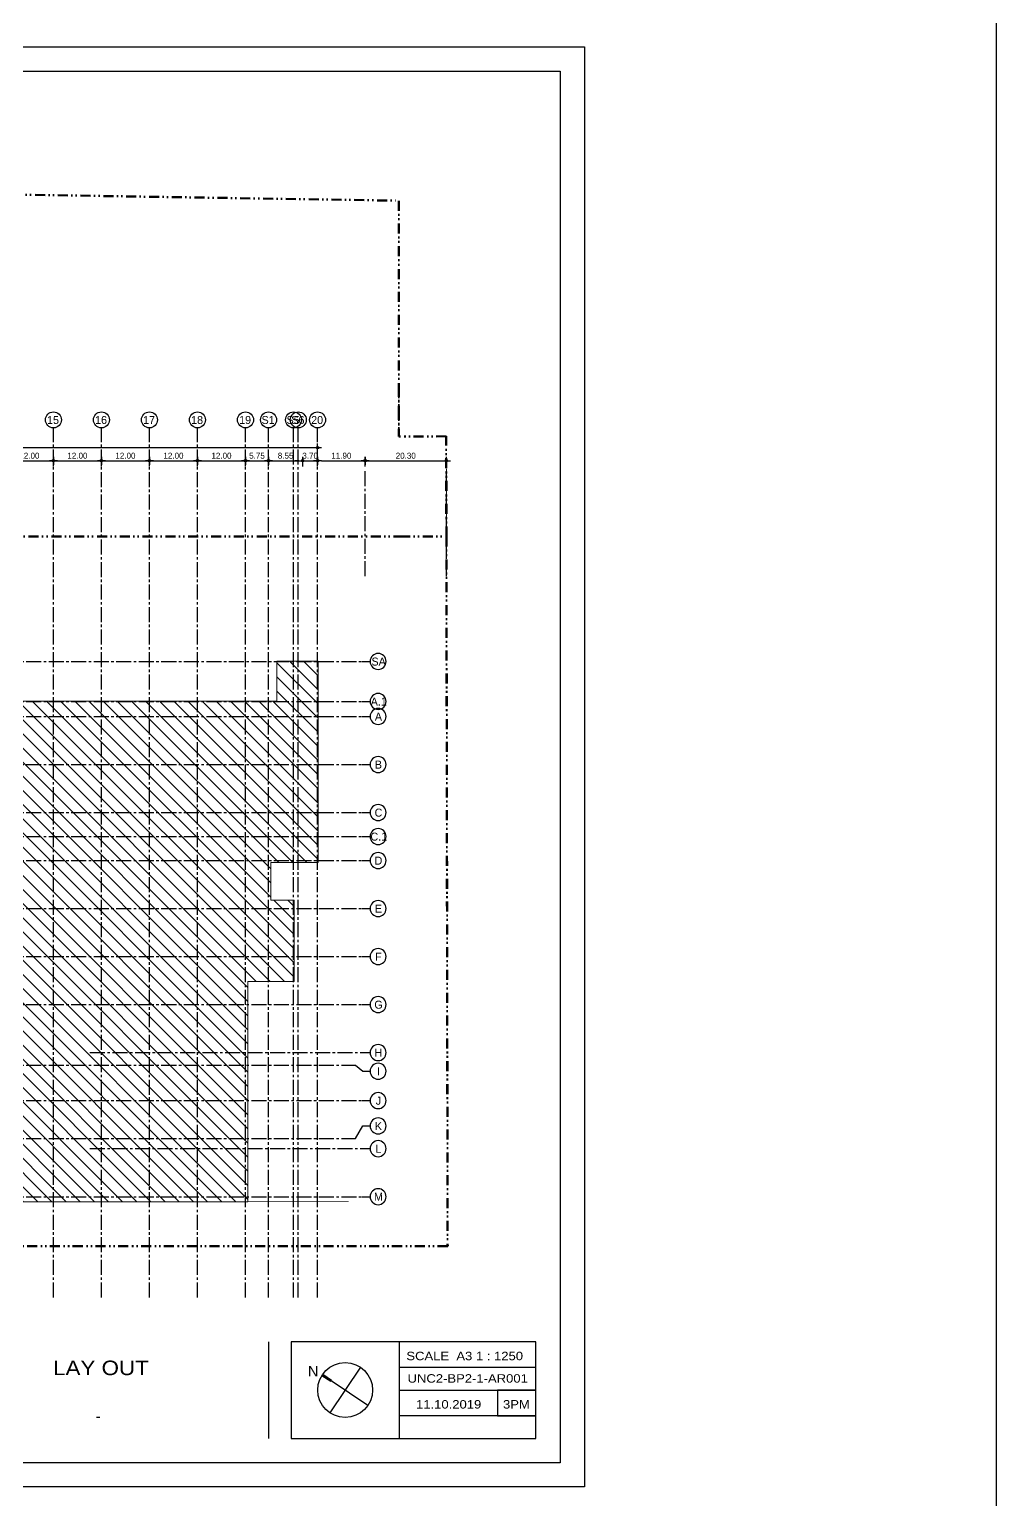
# Model space of a CAD drawing. Extents: x 692141 to 693595, y 1492301 to 1494225.
# Drawn here: x 692636.9 to 692878.6, y 1493667.7 to 1494035.1 of the extents above; entities that cross this region are included whole.
import ezdxf
from ezdxf.enums import TextEntityAlignment as Align

# ---------------------------------------------------------------- set-up
doc = ezdxf.new("R2010")
doc.units = 0
doc.header["$MEASUREMENT"] = 0
for name, pattern in [('Center 1_4_', [6746.875, 3175, -1190.625, 1190.625, -1190.625]), ('CENTER2', [1.125, 0.75, -0.125, 0.125, -0.125]), ('Dash dot dot 2', [5500, 2500, -1000, 0, -1000, 0, -1000]), ('HIDDEN', [0.375, 0.25, -0.125])]:
    doc.linetypes.add(name, pattern=pattern)
for name, color, linetype in [('A-COLUMN', 3, 'Continuous'), ('A-dimension', 1, 'Continuous'), ('AREA', 8, 'Continuous'), ('Arrow dim', 2, 'Continuous'), ('Arrow dim2', 1, 'Continuous'), ('det1', 2, 'Continuous'), ('Grid', 8, 'CENTER2'), ('HATCH', 8, 'Continuous'), ('R', 12, 'Continuous'), ('SYM', 7, 'Continuous'), ('TEX-THAI', 7, 'Continuous')]:
    doc.layers.add(name, color=color, linetype=linetype)
for name, color, linetype, lineweight in [('A-DETL-CNTR', 5, 'Center 1_4_', 5), ('C-PROP-LINE', 91, 'Dash dot dot 2', 35), ('S-GRID', 1, 'Continuous', 5), ('S-GRID-IDEN', 1, 'Continuous', 25)]:
    doc.layers.add(name, color=color, linetype=linetype, lineweight=lineweight)
doc.styles.add('ARIAL', font='arial.ttf')
doc.styles.add('Browallia New', font='Browallia New.ttf', dxfattribs={"height": 2000})
doc.styles.add('MASTER', font='CordiaUPC.ttf')
doc.styles.add('SU', font='micross.ttf')
doc.dimstyles.new('1000-CC', dxfattribs={"dimtxt": 1.5, "dimasz": 1, "dimexe": 1, "dimexo": 1, "dimgap": 0.5, "dimtad": 1, "dimzin": 0, "dimdsep": 46, "dimtxsty": 'MASTER', "dimblk": 'J-01', "dimcen": 0.09, "dimdle": 1, "dimclrd": 1, "dimclre": 8, "dimclrt": 3, "dimadec": 0, "dimazin": 0, "dimtfac": 1, "dimtix": 1, "dimtmove": 2, "dimatfit": 3, "dimldrblk": 'DOT', "dimfxl": 1, "dimtolj": 1, "dimtzin": 0, "dimarcsym": 0})

# ---------------------------------------------------------------- blocks, each defined once
blk = doc.blocks.new('Family - ___-1498953-750_00_PROPERTY LAYOUT')
at = {"layer": 'C-PROP-LINE', "lineweight": 100}
for p, q in [((-422103, -400), (-422281, 90012)), ((-422281, 90012), (-12191, 83545)), ((-12191, 83545), (-12191, 24596)), ((-349, 24662), (-12191, 24596)), ((-306, -400), (-349, 24662)), ((-421755, -177700), (-422103, -400)), ((-306, -400), (0, -177700)), ((-279400, -177700), (-421755, -177700)), ((0, -177700), (-279400, -177700))]:
    blk.add_line(p, q, dxfattribs=at)
blk = doc.blocks.new('A$C45E11594')
at = {"layer": 'R'}
blk.add_hatch(color=256, dxfattribs=at).paths.add_polyline_path([(-0.9, 6.22), (-1.39, 6.13), (-2.09, 9.94, -0.012348), (-1.6, 10.03)])
at = {"layer": 'SYM', "color": 7}
for p, q in [((-2.09, 9.95), (-1.39, 6.13)), ((-1.6, 10.04), (-0.9, 6.22)), ((-0.9, 6.22), (-1.39, 6.13))]:
    blk.add_line(p, q, dxfattribs=at)
at = {"layer": 'SYM', "color": 1}
for p, q in [((-1.14, 6.18), (1.85, -9.99)), ((9.99, 1.85), (-9.99, -1.85))]:
    blk.add_line(p, q, dxfattribs=at)
blk.add_circle((0, 0), 10.16, dxfattribs=at)
blk = doc.blocks.new('Family - ___-1498787-500_00_LAYOUT')
at = {"layer": 'C-PROP-LINE', "lineweight": 50}
for p, q in [((-12191, 37013), (-12191, 24596)), ((-349, 24662), (-12191, 24596)), ((-306, -400), (-349, 24662)), ((-279400, -400), (-308035, -400)), ((-279400, -400), (-201600, -400)), ((-201600, -400), (-11869, -400)), ((-11869, -400), (-306, -400))]:
    blk.add_line(p, q, dxfattribs=at)
blk = doc.blocks.new('Family - ___-1498953-500_00_LAYOUT')
at = {"layer": 'C-PROP-LINE', "lineweight": 50}
for p, q in [((-12191, 37013), (-12191, 24596)), ((-349, 24662), (-12191, 24596)), ((-306, -400), (-349, 24662)), ((-306, -400), (0, -177700)), ((-279400, -177700), (-308035, -177700)), ((0, -177700), (-279400, -177700))]:
    blk.add_line(p, q, dxfattribs=at)
blk = doc.blocks.new('Grid - INFRA-AR_Grid Head-309054-500_00_LAYOUT')
at = {"layer": 'S-GRID-IDEN'}
blk.add_circle((0, 0), 4, dxfattribs=at)
blk = doc.blocks.new('J-01')
at = {"layer": 'Arrow dim'}
blk.add_circle((0, 0), 0.3, dxfattribs=at)
at = {"layer": 'Arrow dim2'}
for p, q in [((-1, 0), (1, 0)), ((0, -1), (0, 1))]:
    blk.add_line(p, q, dxfattribs=at)
blk = doc.blocks.new('*D51')
at = {"layer": 'A-dimension', "color": 8, "lineweight": -2, "transparency": 16777216}
for p, q in [((692630.93, 1493925.94), (692630.93, 1493928.34)), ((692642.93, 1493925.94), (692642.93, 1493928.34))]:
    blk.add_line(p, q, dxfattribs=at)
at = {"layer": 'A-dimension', "color": 1, "lineweight": -2, "transparency": 16777216}
blk.add_line((692631.93, 1493927.34), (692641.93, 1493927.34), dxfattribs=at)
at = {"layer": 'Defpoints', "color": 0, "transparency": 16777216}
for p in [(692642.93, 1493927.34), (692630.93, 1493924.94), (692642.93, 1493924.94)]:
    blk.add_point(p, dxfattribs=at)
at = {"layer": 'A-dimension', "color": 1, "lineweight": -2, "transparency": 16777216, "rotation": 180}
blk.add_blockref('J-01', (692630.93, 1493927.34), dxfattribs=at)
at = {"layer": 'A-dimension', "color": 1, "lineweight": -2, "transparency": 16777216}
blk.add_blockref('J-01', (692642.93, 1493927.34), dxfattribs=at)
at = {"layer": 'A-dimension', "color": 3, "transparency": 16777216, "insert": (692636.93, 1493928.6), "char_height": 1.5, "width": 15.2698, "attachment_point": 5, "style": 'MASTER'}
blk.add_mtext('\\A1;12.00', dxfattribs=at)
blk = doc.blocks.new('_Dot')
at = {"color": 0, "linetype": 'ByBlock', "lineweight": -2}
blk.add_line((-0.5, 0), (-1, 0), dxfattribs=at)
at = {"color": 0, "linetype": 'ByBlock', "const_width": 0.5}
blk.add_lwpolyline([(-0.25, 0, 1), (0.25, 0, 1)], format="xyb", close=True, dxfattribs=at)
blk = doc.blocks.new('*D52')
at = {"layer": 'A-dimension', "color": 8, "lineweight": -2, "transparency": 16777216}
for p, q in [((692642.93, 1493925.94), (692642.93, 1493928.34)), ((692654.93, 1493925.94), (692654.93, 1493928.34))]:
    blk.add_line(p, q, dxfattribs=at)
at = {"layer": 'A-dimension', "color": 1, "lineweight": -2, "transparency": 16777216}
blk.add_line((692643.93, 1493927.34), (692653.93, 1493927.34), dxfattribs=at)
at = {"layer": 'Defpoints', "color": 0, "transparency": 16777216}
for p in [(692654.93, 1493927.34), (692642.93, 1493924.94), (692654.93, 1493924.94)]:
    blk.add_point(p, dxfattribs=at)
at = {"layer": 'A-dimension', "color": 1, "lineweight": -2, "transparency": 16777216, "rotation": 180}
blk.add_blockref('J-01', (692642.93, 1493927.34), dxfattribs=at)
at = {"layer": 'A-dimension', "color": 1, "lineweight": -2, "transparency": 16777216}
blk.add_blockref('J-01', (692654.93, 1493927.34), dxfattribs=at)
at = {"layer": 'A-dimension', "color": 3, "transparency": 16777216, "insert": (692648.93, 1493928.6), "char_height": 1.5, "width": 15.2698, "attachment_point": 5, "style": 'MASTER'}
blk.add_mtext('\\A1;12.00', dxfattribs=at)
blk = doc.blocks.new('*D53')
at = {"layer": 'A-dimension', "color": 8, "lineweight": -2, "transparency": 16777216}
for p, q in [((692654.93, 1493925.94), (692654.93, 1493928.34)), ((692666.93, 1493925.94), (692666.93, 1493928.34))]:
    blk.add_line(p, q, dxfattribs=at)
at = {"layer": 'A-dimension', "color": 1, "lineweight": -2, "transparency": 16777216}
blk.add_line((692655.93, 1493927.34), (692665.93, 1493927.34), dxfattribs=at)
at = {"layer": 'Defpoints', "color": 0, "transparency": 16777216}
for p in [(692666.93, 1493927.34), (692654.93, 1493924.94), (692666.93, 1493924.94)]:
    blk.add_point(p, dxfattribs=at)
at = {"layer": 'A-dimension', "color": 1, "lineweight": -2, "transparency": 16777216, "rotation": 180}
blk.add_blockref('J-01', (692654.93, 1493927.34), dxfattribs=at)
at = {"layer": 'A-dimension', "color": 1, "lineweight": -2, "transparency": 16777216}
blk.add_blockref('J-01', (692666.93, 1493927.34), dxfattribs=at)
at = {"layer": 'A-dimension', "color": 3, "transparency": 16777216, "insert": (692660.93, 1493928.6), "char_height": 1.5, "width": 15.2698, "attachment_point": 5, "style": 'MASTER'}
blk.add_mtext('\\A1;12.00', dxfattribs=at)
blk = doc.blocks.new('*D54')
at = {"layer": 'A-dimension', "color": 8, "lineweight": -2, "transparency": 16777216}
for p, q in [((692666.93, 1493925.94), (692666.93, 1493928.34)), ((692678.93, 1493925.94), (692678.93, 1493928.34))]:
    blk.add_line(p, q, dxfattribs=at)
at = {"layer": 'A-dimension', "color": 1, "lineweight": -2, "transparency": 16777216}
blk.add_line((692667.93, 1493927.34), (692677.93, 1493927.34), dxfattribs=at)
at = {"layer": 'Defpoints', "color": 0, "transparency": 16777216}
for p in [(692678.93, 1493927.34), (692666.93, 1493924.94), (692678.93, 1493924.94)]:
    blk.add_point(p, dxfattribs=at)
at = {"layer": 'A-dimension', "color": 1, "lineweight": -2, "transparency": 16777216, "rotation": 180}
blk.add_blockref('J-01', (692666.93, 1493927.34), dxfattribs=at)
at = {"layer": 'A-dimension', "color": 1, "lineweight": -2, "transparency": 16777216}
blk.add_blockref('J-01', (692678.93, 1493927.34), dxfattribs=at)
at = {"layer": 'A-dimension', "color": 3, "transparency": 16777216, "insert": (692672.93, 1493928.6), "char_height": 1.5, "width": 15.2698, "attachment_point": 5, "style": 'MASTER'}
blk.add_mtext('\\A1;12.00', dxfattribs=at)
blk = doc.blocks.new('*D55')
at = {"layer": 'A-dimension', "color": 8, "lineweight": -2, "transparency": 16777216}
for p, q in [((692678.93, 1493925.94), (692678.93, 1493928.34)), ((692690.93, 1493925.94), (692690.93, 1493928.34))]:
    blk.add_line(p, q, dxfattribs=at)
at = {"layer": 'A-dimension', "color": 1, "lineweight": -2, "transparency": 16777216}
blk.add_line((692679.93, 1493927.34), (692689.93, 1493927.34), dxfattribs=at)
at = {"layer": 'Defpoints', "color": 0, "transparency": 16777216}
for p in [(692690.93, 1493927.34), (692678.93, 1493924.94), (692690.93, 1493924.94)]:
    blk.add_point(p, dxfattribs=at)
at = {"layer": 'A-dimension', "color": 1, "lineweight": -2, "transparency": 16777216, "rotation": 180}
blk.add_blockref('J-01', (692678.93, 1493927.34), dxfattribs=at)
at = {"layer": 'A-dimension', "color": 1, "lineweight": -2, "transparency": 16777216}
blk.add_blockref('J-01', (692690.93, 1493927.34), dxfattribs=at)
at = {"layer": 'A-dimension', "color": 3, "transparency": 16777216, "insert": (692684.93, 1493928.6), "char_height": 1.5, "width": 15.2698, "attachment_point": 5, "style": 'MASTER'}
blk.add_mtext('\\A1;12.00', dxfattribs=at)
blk = doc.blocks.new('*D56')
at = {"layer": 'A-dimension', "color": 8, "lineweight": -2, "transparency": 16777216}
for p, q in [((692690.93, 1493925.94), (692690.93, 1493928.34)), ((692696.68, 1493925.94), (692696.68, 1493928.34))]:
    blk.add_line(p, q, dxfattribs=at)
at = {"layer": 'A-dimension', "color": 1, "lineweight": -2, "transparency": 16777216}
blk.add_line((692691.93, 1493927.34), (692695.68, 1493927.34), dxfattribs=at)
at = {"layer": 'Defpoints', "color": 0, "transparency": 16777216}
for p in [(692696.68, 1493927.34), (692690.93, 1493924.94), (692696.68, 1493924.94)]:
    blk.add_point(p, dxfattribs=at)
at = {"layer": 'A-dimension', "color": 1, "lineweight": -2, "transparency": 16777216, "rotation": 180}
blk.add_blockref('J-01', (692690.93, 1493927.34), dxfattribs=at)
at = {"layer": 'A-dimension', "color": 1, "lineweight": -2, "transparency": 16777216}
blk.add_blockref('J-01', (692696.68, 1493927.34), dxfattribs=at)
at = {"layer": 'A-dimension', "color": 3, "transparency": 16777216, "insert": (692693.8, 1493928.6), "char_height": 1.5, "width": 12.2158, "attachment_point": 5, "style": 'MASTER'}
blk.add_mtext('\\A1;5.75', dxfattribs=at)
blk = doc.blocks.new('*D57')
at = {"layer": 'A-dimension', "color": 8, "lineweight": -2, "transparency": 16777216}
for p, q in [((692696.68, 1493925.94), (692696.68, 1493928.34)), ((692705.23, 1493925.94), (692705.23, 1493928.34))]:
    blk.add_line(p, q, dxfattribs=at)
at = {"layer": 'A-dimension', "color": 1, "lineweight": -2, "transparency": 16777216}
blk.add_line((692697.68, 1493927.34), (692704.23, 1493927.34), dxfattribs=at)
at = {"layer": 'Defpoints', "color": 0, "transparency": 16777216}
for p in [(692705.23, 1493927.34), (692696.68, 1493924.94), (692705.23, 1493924.94)]:
    blk.add_point(p, dxfattribs=at)
at = {"layer": 'A-dimension', "color": 1, "lineweight": -2, "transparency": 16777216, "rotation": 180}
blk.add_blockref('J-01', (692696.68, 1493927.34), dxfattribs=at)
at = {"layer": 'A-dimension', "color": 1, "lineweight": -2, "transparency": 16777216}
blk.add_blockref('J-01', (692705.23, 1493927.34), dxfattribs=at)
at = {"layer": 'A-dimension', "color": 3, "transparency": 16777216, "insert": (692700.95, 1493928.6), "char_height": 1.5, "width": 12.2158, "attachment_point": 5, "style": 'MASTER'}
blk.add_mtext('\\A1;8.55', dxfattribs=at)
blk = doc.blocks.new('*D31')
at = {"layer": 'A-dimension', "color": 1, "lineweight": -2, "transparency": 16777216}
for p, q in [((692704.23, 1493927.34), (692703.23, 1493927.34)), ((692705.23, 1493927.34), (692708.93, 1493927.34)), ((692709.93, 1493927.34), (692710.93, 1493927.34))]:
    blk.add_line(p, q, dxfattribs=at)
at = {"layer": 'A-dimension', "color": 8, "lineweight": -2, "transparency": 16777216}
for p, q in [((692705.23, 1493925.94), (692705.23, 1493928.34)), ((692708.93, 1493925.94), (692708.93, 1493928.34))]:
    blk.add_line(p, q, dxfattribs=at)
at = {"layer": 'Defpoints', "color": 0, "transparency": 16777216}
for p in [(692708.93, 1493927.34), (692705.23, 1493924.94), (692708.93, 1493924.94)]:
    blk.add_point(p, dxfattribs=at)
at = {"layer": 'A-dimension', "color": 1, "lineweight": -2, "transparency": 16777216}
blk.add_blockref('J-01', (692705.23, 1493927.34), dxfattribs=at)
at = {"layer": 'A-dimension', "color": 1, "lineweight": -2, "transparency": 16777216, "rotation": 180}
blk.add_blockref('J-01', (692708.93, 1493927.34), dxfattribs=at)
at = {"layer": 'A-dimension', "color": 3, "transparency": 16777216, "insert": (692707.08, 1493928.6), "char_height": 1.5, "width": 12.2158, "attachment_point": 5, "style": 'MASTER'}
blk.add_mtext('\\A1;3.70', dxfattribs=at)
blk = doc.blocks.new('*D32')
at = {"layer": 'A-dimension', "color": 8, "lineweight": -2, "transparency": 16777216}
for p, q in [((692475.58, 1493929.22), (692475.58, 1493931.62)), ((692708.93, 1493929.22), (692708.93, 1493931.62))]:
    blk.add_line(p, q, dxfattribs=at)
at = {"layer": 'A-dimension', "color": 1, "lineweight": -2, "transparency": 16777216}
blk.add_line((692476.58, 1493930.62), (692707.93, 1493930.62), dxfattribs=at)
at = {"layer": 'Defpoints', "color": 0, "transparency": 16777216}
for p in [(692475.58, 1493928.22), (692708.93, 1493930.62), (692708.93, 1493928.22)]:
    blk.add_point(p, dxfattribs=at)
at = {"layer": 'A-dimension', "color": 1, "lineweight": -2, "transparency": 16777216, "rotation": 180}
blk.add_blockref('J-01', (692475.58, 1493930.62), dxfattribs=at)
at = {"layer": 'A-dimension', "color": 1, "lineweight": -2, "transparency": 16777216}
blk.add_blockref('J-01', (692708.93, 1493930.62), dxfattribs=at)
at = {"layer": 'A-dimension', "color": 3, "transparency": 16777216, "insert": (692592.25, 1493931.88), "char_height": 1.5, "width": 18.3237, "attachment_point": 5, "style": 'MASTER'}
blk.add_mtext('\\A1;233.35', dxfattribs=at)
blk = doc.blocks.new('*D34')
at = {"layer": 'A-dimension', "color": 8, "lineweight": -2, "transparency": 16777216}
for p, q in [((692708.93, 1493925.94), (692708.93, 1493928.34)), ((692720.83, 1493925.94), (692720.83, 1493928.34))]:
    blk.add_line(p, q, dxfattribs=at)
at = {"layer": 'A-dimension', "color": 1, "lineweight": -2, "transparency": 16777216}
blk.add_line((692709.93, 1493927.34), (692719.83, 1493927.34), dxfattribs=at)
at = {"layer": 'Defpoints', "color": 0, "transparency": 16777216}
for p in [(692720.83, 1493927.34), (692708.93, 1493924.94), (692720.83, 1493924.94)]:
    blk.add_point(p, dxfattribs=at)
at = {"layer": 'A-dimension', "color": 1, "lineweight": -2, "transparency": 16777216, "rotation": 180}
blk.add_blockref('J-01', (692708.93, 1493927.34), dxfattribs=at)
at = {"layer": 'A-dimension', "color": 1, "lineweight": -2, "transparency": 16777216}
blk.add_blockref('J-01', (692720.83, 1493927.34), dxfattribs=at)
at = {"layer": 'A-dimension', "color": 3, "transparency": 16777216, "insert": (692714.88, 1493928.6), "char_height": 1.5, "width": 15.2698, "attachment_point": 5, "style": 'MASTER'}
blk.add_mtext('\\A1;11.90', dxfattribs=at)
blk = doc.blocks.new('*D35')
at = {"layer": 'A-dimension', "color": 8, "lineweight": -2, "transparency": 16777216}
for p, q in [((692720.83, 1493925.94), (692720.83, 1493928.34)), ((692741.13, 1493925.94), (692741.13, 1493928.34))]:
    blk.add_line(p, q, dxfattribs=at)
at = {"layer": 'A-dimension', "color": 1, "lineweight": -2, "transparency": 16777216}
blk.add_line((692721.83, 1493927.34), (692740.13, 1493927.34), dxfattribs=at)
at = {"layer": 'Defpoints', "color": 0, "transparency": 16777216}
for p in [(692741.13, 1493927.34), (692720.83, 1493924.94), (692741.13, 1493924.94)]:
    blk.add_point(p, dxfattribs=at)
at = {"layer": 'A-dimension', "color": 1, "lineweight": -2, "transparency": 16777216, "rotation": 180}
blk.add_blockref('J-01', (692720.83, 1493927.34), dxfattribs=at)
at = {"layer": 'A-dimension', "color": 1, "lineweight": -2, "transparency": 16777216}
blk.add_blockref('J-01', (692741.13, 1493927.34), dxfattribs=at)
at = {"layer": 'A-dimension', "color": 3, "transparency": 16777216, "insert": (692730.98, 1493928.6), "char_height": 1.5, "width": 15.2698, "attachment_point": 5, "style": 'MASTER'}
blk.add_mtext('\\A1;20.30', dxfattribs=at)
blk = doc.blocks.new('Grid - INFRA-AR_Grid Head-309054-500_05_ROOF PLAN')
at = {"layer": 'S-GRID-IDEN'}
blk.add_circle((0, 0), 4, dxfattribs=at)

msp = doc.modelspace()

# ---------------------------------------------------------------- hatches: boundary and pattern name
at = {"layer": 'HATCH', "transparency": 33554595}
h = msp.add_hatch(dxfattribs=at)
h.set_pattern_fill('ANSI31', color=256, scale=20, angle=90)
h.set_pattern_definition([(135, (700, 0), (-1.767766953, -1.767766953), [])])
h.paths.add_polyline_path([(692474.65, 1493867.294), (692698.8, 1493867.294), (692698.8, 1493877.294), (692709.1, 1493877.294), (692709.1, 1493826.944), (692697.235, 1493826.944), (692697.235, 1493817.544), (692703.1, 1493817.544), (692703.1, 1493797.244), (692691.529, 1493797.244), (692691.529, 1493742.194), (692474.35, 1493742.194), (692474.35, 1493826.994), (692472.45, 1493826.994), (692472.45, 1493839.694), (692474.35, 1493839.694), (692474.35, 1493864.594), (692474.65, 1493864.594)])

# ---------------------------------------------------------------- linework, layer by layer
at = {"color": 8}
for p, q in [((692696.754, 1493683.028), (692696.754, 1493707.205)), ((692729.366, 1493707.205), (692729.366, 1493683.028))]:
    msp.add_line(p, q, dxfattribs=at)
at = {"lineweight": 0, "ltscale": 20, "flags": 128}
msp.add_lwpolyline([(692474.65, 1493867.294), (692698.8, 1493867.294), (692698.8, 1493877.294), (692709.1, 1493877.294), (692709.1, 1493826.944), (692697.235, 1493826.944), (692697.235, 1493817.544), (692703.1, 1493817.544), (692703.1, 1493797.244), (692691.529, 1493797.244), (692691.529, 1493742.194), (692474.35, 1493742.194), (692474.35, 1493826.994), (692472.45, 1493826.994), (692472.45, 1493839.694), (692474.35, 1493839.694), (692474.35, 1493864.594), (692474.65, 1493864.594)], close=True, dxfattribs=at)
at = {"color": 8}
for points in [[(692702.307, 1493683.028), (692763.446, 1493683.028), (692763.446, 1493707.205), (692702.307, 1493707.205)], [(692702.307, 1493707.205), (692702.307, 1493683.028)]]:
    msp.add_lwpolyline(points, dxfattribs=at)
for points in [[(692729.366, 1493695.117), (692763.446, 1493695.117), (692763.446, 1493700.73), (692729.366, 1493700.73)], [(692753.935, 1493688.641), (692763.446, 1493688.641), (692763.446, 1493695.117), (692753.935, 1493695.117)], [(692729.366, 1493683.028), (692763.446, 1493683.028), (692763.446, 1493688.641), (692729.366, 1493688.641)]]:
    msp.add_lwpolyline(points, close=True, dxfattribs=at)
at = {"layer": 'A-COLUMN', "linetype": 'HIDDEN', "const_width": 0.2}
msp.add_lwpolyline([(692296.942, 1493742.194), (692716.67, 1493742.194)], dxfattribs=at)
at = {"layer": 'A-DETL-CNTR'}
msp.add_line((692741.122, 1493908.793), (692741.122, 1493925.296), dxfattribs=at)
at = {"layer": 'AREA'}
msp.add_lwpolyline([(692878.621, 1494169.978), (692140.984, 1494169.978), (692140.984, 1492300.54), (692878.621, 1492300.54)], close=True, dxfattribs=at)
at = {"layer": 'det1', "color": 9}
msp.add_lwpolyline([(692262.64, 1494030.749), (692775.607, 1494030.749), (692775.607, 1493670.912), (692262.64, 1493670.912)], close=True, dxfattribs=at)
at = {"layer": 'det1', "color": 8}
msp.add_lwpolyline([(692769.549, 1493676.97), (692268.698, 1493676.97), (692268.698, 1494024.691), (692769.549, 1494024.691)], close=True, dxfattribs=at)
at = {"layer": 'Grid', "ltscale": 5}
for p, q in [((692642.929, 1493718.283), (692642.929, 1493933.568)), ((692654.929, 1493718.283), (692654.929, 1493933.568)), ((692666.929, 1493718.283), (692666.929, 1493933.568)), ((692678.929, 1493718.283), (692678.929, 1493933.568)), ((692690.929, 1493718.283), (692690.929, 1493933.568)), ((692696.679, 1493718.283), (692696.679, 1493933.568)), ((692702.929, 1493718.283), (692702.929, 1493933.568)), ((692704.129, 1493718.283), (692704.129, 1493933.568)), ((692708.929, 1493718.283), (692708.929, 1493933.568)), ((692720.828, 1493898.494), (692720.828, 1493925.296)), ((692741.126, 1493898.494), (692741.126, 1493925.296)), ((692461.771, 1493877.189), (692720.079, 1493877.189)), ((692461.771, 1493867.189), (692720.079, 1493867.189)), ((692461.771, 1493863.439), (692720.079, 1493863.439)), ((692461.771, 1493851.439), (692720.079, 1493851.439)), ((692461.771, 1493839.439), (692720.079, 1493839.439)), ((692461.771, 1493833.439), (692720.079, 1493833.439)), ((692461.771, 1493827.439), (692720.079, 1493827.439)), ((692461.771, 1493815.439), (692720.079, 1493815.439)), ((692461.771, 1493803.439), (692720.079, 1493803.439)), ((692461.771, 1493791.439), (692720.079, 1493791.439)), ((692652.067, 1493779.439), (692720.079, 1493779.439)), ((692720.079, 1493779.439), (692722.079, 1493779.439)), ((692461.771, 1493776.339), (692716.428, 1493776.339)), ((692716.428, 1493776.339), (692718.428, 1493776.339)), ((692718.428, 1493776.339), (692720.21, 1493774.794)), ((692720.21, 1493774.794), (692722.079, 1493774.794)), ((692461.771, 1493767.439), (692720.079, 1493767.439)), ((692720.079, 1493767.439), (692722.079, 1493767.439)), ((692718.428, 1493757.939), (692720.21, 1493761.114)), ((692720.21, 1493761.114), (692722.079, 1493761.114)), ((692461.771, 1493757.939), (692716.428, 1493757.939)), ((692652.067, 1493755.439), (692720.079, 1493755.439)), ((692716.428, 1493757.939), (692718.428, 1493757.939)), ((692720.079, 1493755.439), (692722.079, 1493755.439)), ((692461.771, 1493743.439), (692720.079, 1493743.439)), ((692720.079, 1493743.439), (692722.079, 1493743.439))]:
    msp.add_line(p, q, dxfattribs=at)
at = {"layer": 'S-GRID', "lineweight": 25}
for p, q in [((692642.929, 1493933.568), (692642.929, 1493935.568)), ((692654.929, 1493933.568), (692654.929, 1493935.568)), ((692666.929, 1493933.568), (692666.929, 1493935.568)), ((692678.929, 1493933.568), (692678.929, 1493935.568)), ((692690.929, 1493933.568), (692690.929, 1493935.568)), ((692696.679, 1493933.568), (692696.679, 1493935.568)), ((692702.929, 1493933.568), (692702.929, 1493935.568)), ((692704.129, 1493933.568), (692704.129, 1493935.568)), ((692708.929, 1493933.568), (692708.929, 1493935.568)), ((692720.079, 1493877.189), (692722.079, 1493877.189)), ((692720.079, 1493867.189), (692722.079, 1493867.189)), ((692720.079, 1493863.439), (692722.079, 1493863.439)), ((692720.079, 1493851.439), (692722.079, 1493851.439)), ((692720.079, 1493839.439), (692722.079, 1493839.439)), ((692720.079, 1493833.439), (692722.079, 1493833.439)), ((692720.079, 1493827.439), (692722.079, 1493827.439)), ((692720.079, 1493815.439), (692722.079, 1493815.439)), ((692720.079, 1493803.439), (692722.079, 1493803.439)), ((692720.079, 1493791.439), (692722.079, 1493791.439))]:
    msp.add_line(p, q, dxfattribs=at)

# ---------------------------------------------------------------- block references
at = {"layer": 'C-PROP-LINE', "lineweight": 100, "xscale": 0.001, "yscale": 0.001, "zscale": 0.001}
msp.add_blockref('Family - ___-1498953-750_00_PROPERTY LAYOUT', (692741.449, 1493908.793), dxfattribs=at)
at = {"layer": 'C-PROP-LINE', "lineweight": 50, "xscale": 0.001, "yscale": 0.001, "zscale": 0.001}
for name in ['Family - ___-1498787-500_00_LAYOUT', 'Family - ___-1498953-500_00_LAYOUT']:
    msp.add_blockref(name, (692741.428, 1493908.793), dxfattribs=at)
at = {"layer": 'S-GRID-IDEN', "xscale": 0.4999999999999995, "yscale": 0.4999999999999995, "zscale": 0.4999999999999995}
for p in [(692642.929, 1493937.568), (692654.929, 1493937.568), (692666.929, 1493937.568), (692678.929, 1493937.568), (692690.929, 1493937.568), (692696.679, 1493937.568), (692702.929, 1493937.568), (692704.129, 1493937.568), (692708.929, 1493937.568)]:
    msp.add_blockref('Grid - INFRA-AR_Grid Head-309054-500_00_LAYOUT', p, dxfattribs=at)
at = {"layer": 'S-GRID-IDEN', "xscale": -0.4999999999999995, "yscale": 0.4999999999999995, "zscale": 0.4999999999999995}
for p, rotation in [((692724.079, 1493877.189), 270), ((692724.079, 1493867.189), 270.0000000000002), ((692724.079, 1493863.439), 270.0000000000002), ((692724.079, 1493851.439), 270.0000000000002), ((692724.079, 1493839.439), 270.0000000000002), ((692724.079, 1493833.439), 270.0000000000002), ((692724.079, 1493827.439), 270.0000000000002), ((692724.079, 1493815.439), 270.0000000000002), ((692724.079, 1493803.439), 270.0000000000002), ((692724.079, 1493791.439), 270.0000000000002), ((692724.079, 1493779.439), 270.0000000000002), ((692724.079, 1493774.794), 270.0000000000002), ((692724.079, 1493767.439), 270.0000000000002), ((692724.079, 1493761.114), 270.0000000000002), ((692724.079, 1493755.439), 270.0000000000002), ((692724.079, 1493743.439), 270.0000000000002)]:
    msp.add_blockref('Grid - INFRA-AR_Grid Head-309054-500_05_ROOF PLAN', p, dxfattribs=dict(at, rotation=rotation))
at = {"layer": 'SYM', "xscale": 0.6748128036954051, "yscale": 0.6748128036954051, "zscale": 0.6748128036954051, "rotation": 45.74640975405129}
msp.add_blockref('A$C45E11594', (692715.836, 1493695.117), dxfattribs=at)

# ---------------------------------------------------------------- texts
at = {"color": 3, "style": 'SU'}
msp.add_text('N', height=2.609, dxfattribs=at).set_placement((692707.834, 1493698.521, -0.036), align=Align.CENTER)
at = {"layer": 'S-GRID-IDEN', "lineweight": 5, "char_height": 2, "style": 'Browallia New'}
for s, insert, width, attachment_point in [('15', (692641.343, 1493938.53), 3.8481, 1), ('16', (692653.343, 1493938.53), 3.8481, 1), ('17', (692665.343, 1493938.53), 3.8481, 1), ('18', (692677.343, 1493938.53), 3.8481, 1), ('19', (692689.343, 1493938.53), 3.8481, 1), ('S1', (692694.945, 1493938.53), 4.20886, 1), ('S5', (692701.195, 1493938.53), 4.20886, 1), ('S6', (692702.395, 1493938.53), 4.20886, 1), ('20', (692707.343, 1493938.53), 3.8481, 1), ('SA', (692725.985, 1493878.165), 4.56962, 3), ('A.1', (692726.233, 1493868.165), 5.17088, 3), ('A', (692725.043, 1493864.415), 2.28481, 3), ('B', (692725.043, 1493852.415), 2.28481, 3), ('C', (692725.125, 1493840.415), 2.48523, 3), ('C.1', (692726.315, 1493834.415), 5.37131, 3), ('D', (692725.125, 1493828.415), 2.48523, 3), ('E', (692725.043, 1493816.415), 2.28481, 3), ('F', (692724.96, 1493804.415), 2.08439, 3), ('G', (692725.208, 1493792.415), 2.68565, 3), ('H', (692725.125, 1493780.415), 2.48523, 3), ('I', (692724.495, 1493775.77), 0.96202, 3), ('J', (692724.81, 1493768.415), 1.72363, 3), ('K', (692725.043, 1493762.09), 2.28481, 3), ('L', (692724.893, 1493756.415), 1.92405, 3), ('M', (692725.273, 1493744.415), 2.84599, 3)]:
    msp.add_mtext(s, dxfattribs=dict(at, insert=insert, width=width, attachment_point=attachment_point))
at = {"layer": 'TEX-THAI', "style": 'ARIAL', "width": 1.1}
for s, height, p in [('SCALE  A3 1 : 1250', 2.12025, (692745.707, 1493703.632)), ('LAY OUT', 3.6347, (692654.805, 1493700.66)), ('UNC2-BP2-1-AR001', 2.12025, (692746.458, 1493698.019)), ('11.10.2019', 2.1202, (692741.694, 1493691.544)), ('3PM', 2.1202, (692758.628, 1493691.544)), ('-', 2.423, (692654.103, 1493688.574))]:
    msp.add_text(s, height=height, dxfattribs=at).set_placement(p, align=Align.MIDDLE_CENTER)

# ---------------------------------------------------------------- dimensions: what is measured, and where the dimension line sits
at = {"layer": 'A-dimension'}
for base, p1, p2, picture, middle in [((692708.929, 1493930.618), (692475.579, 1493928.218), (692708.929, 1493928.218), '*D32', (692592.254, 1493931.881)), ((692642.929, 1493927.341), (692630.929, 1493924.941), (692642.929, 1493924.941), '*D51', (692636.929, 1493928.604)), ((692654.929, 1493927.341), (692642.929, 1493924.941), (692654.929, 1493924.941), '*D52', (692648.929, 1493928.604)), ((692666.929, 1493927.341), (692654.929, 1493924.941), (692666.929, 1493924.941), '*D53', (692660.929, 1493928.604)), ((692678.929, 1493927.341), (692666.929, 1493924.941), (692678.929, 1493924.941), '*D54', (692672.929, 1493928.604)), ((692690.929, 1493927.341), (692678.929, 1493924.941), (692690.929, 1493924.941), '*D55', (692684.929, 1493928.604)), ((692696.679, 1493927.341), (692690.929, 1493924.941), (692696.679, 1493924.941), '*D56', (692693.804, 1493928.604)), ((692705.229, 1493927.341), (692696.679, 1493924.941), (692705.229, 1493924.941), '*D57', (692700.954, 1493928.604)), ((692708.929, 1493927.341), (692705.229, 1493924.941), (692708.929, 1493924.941), '*D31', (692707.079, 1493928.604)), ((692720.828, 1493927.341), (692708.929, 1493924.941), (692720.828, 1493924.941), '*D34', (692714.879, 1493928.604)), ((692741.126, 1493927.341), (692720.828, 1493924.941), (692741.126, 1493924.941), '*D35', (692730.977, 1493928.604))]:
    dim = msp.add_linear_dim(base=base, p1=p1, p2=p2, dimstyle='1000-CC', dxfattribs=at)
    dim.commit()
    dim.dimension.update_dxf_attribs({"geometry": picture, "text_midpoint": middle})

doc.saveas('drawing.dxf')
